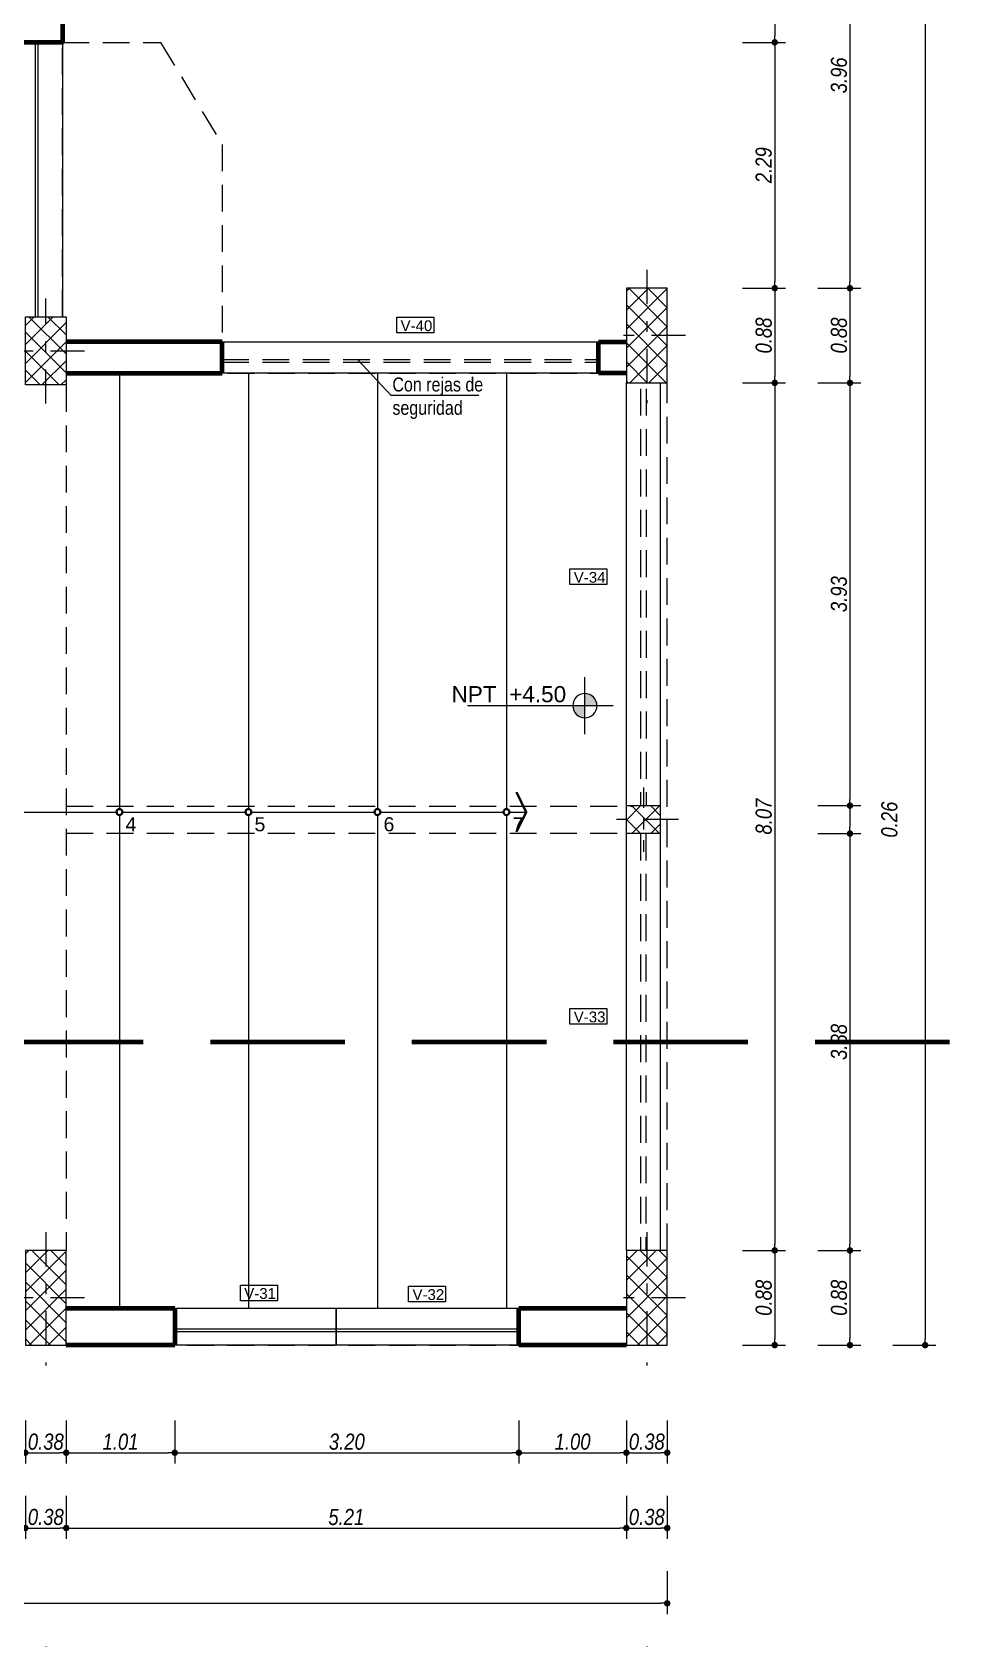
# Model space of a CAD drawing. Header units: inches. Extents: x 140 to 978, y -82 to 38.
# Drawn here: x 723.03 to 731.76, y -14.23 to 0.7 of the extents above; entities that cross this region are included whole.
import ezdxf

# ---------------------------------------------------------------- set-up
doc = ezdxf.new("R2010")
doc.units = ezdxf.units.IN
doc.header["$MEASUREMENT"] = 0
for name, pattern in [('DASHDOT2', [12.7, 6.35, -3.175, 0, -3.175]), ('DASHED', [0.75, 0.5, -0.25]), ('DASHED2', [0.375, 0.25, -0.125])]:
    doc.linetypes.add(name, pattern=pattern)
doc.layers.get('0').update_dxf_attribs({"lineweight": 0})
for name, color, linetype, lineweight in [('UNSAAC-COLUMNA', 24, 'Continuous', 0), ('UNSAAC-CORTE MURO', 42, 'Continuous', 35), ('UNSAAC-COTA', 48, 'Continuous', 0), ('UNSAAC-EJE COLUMNA', 22, 'DASHDOT2', 0), ('UNSAAC-FACHADA(2DO PLANO)', 7, 'Continuous', 30), ('UNSAAC-LINEA DE CORTE', 7, 'Continuous', 70), ('UNSAAC-LLAMADOS', 88, 'Continuous', 0), ('UNSAAC-MURETE', 146, 'Continuous', 20), ('UNSAAC-MUROS', 7, 'Continuous', 70), ('UNSAAC-PISOS', 253, 'Continuous', 0), ('UNSAAC-PROYECCIONES', 38, 'DASHED2', 0), ('UNSAAC-TEXTOS', 250, 'Continuous', 0), ('UNSAAC-TEXTURAS', 250, 'Continuous', 0), ('UNSAAC-VANOS', 24, 'Continuous', 0)]:
    doc.layers.add(name, color=color, linetype=linetype, lineweight=lineweight)
doc.styles.add('5mm', font='GOTHIC.TTF', dxfattribs={"height": 5})
doc.styles.add('narrow', font='')
doc.styles.get("Standard").update_dxf_attribs({"font": 'arial.ttf'})
doc.styles.get('narrow').set_extended_font_data('Arial Narrow', italic=True)
doc.dimstyles.new('1EN75', dxfattribs={"dimtxt": 0.15, "dimasz": 0.06, "dimexe": 0.1, "dimexo": 0.15, "dimgap": 0.025, "dimtad": 1, "dimzin": 1, "dimdsep": 46, "dimtxsty": 'narrow', "dimblk": 'DOT', "dimcen": 0.1, "dimclrd": 256, "dimclre": 256, "dimclrt": 256, "dimaunit": 1, "dimadec": 3, "dimazin": 0, "dimtfac": 1, "dimtmove": 2, "dimatfit": 3, "dimldrblk": 'ARCHTICK', "dimfxl": 0.3, "dimfxlon": 1, "dimtolj": 1, "dimtzin": 0, "dimlwd": 0, "dimlwe": 0, "dimarcsym": 0})

# ---------------------------------------------------------------- blocks, each defined once
blk = doc.blocks.new('_Dot')
at = {"color": 0, "linetype": 'ByBlock', "lineweight": -2}
blk.add_line((-0.5, 0), (-1, 0), dxfattribs=at)
at = {"color": 0, "linetype": 'ByBlock', "const_width": 0.5}
blk.add_lwpolyline([(-0.25, 0, 1), (0.25, 0, 1)], format="xyb", close=True, dxfattribs=at)
blk = doc.blocks.new('*D60')
at = {"layer": 'Defpoints', "color": 0, "transparency": 16777216}
for p in [(717.58, -11.691), (723.16, -11.691), (723.16, -14.601)]:
    blk.add_point(p, dxfattribs=at)
at = {"layer": 'UNSAAC-COTA', "lineweight": 0, "transparency": 16777216}
for p, q in [((717.58, -14.301), (717.58, -14.701)), ((723.16, -14.301), (723.16, -14.701)), ((717.64, -14.601), (723.1, -14.601))]:
    blk.add_line(p, q, dxfattribs=at)
at = {"layer": 'UNSAAC-COTA', "lineweight": 0, "transparency": 16777216, "xscale": 0.06, "yscale": 0.06, "zscale": 0.06, "rotation": 180}
blk.add_blockref('_Dot', (717.58, -14.601), dxfattribs=at)
at = {"layer": 'UNSAAC-COTA', "lineweight": 0, "transparency": 16777216, "xscale": 0.06, "yscale": 0.06, "zscale": 0.06}
blk.add_blockref('_Dot', (723.16, -14.601), dxfattribs=at)
at = {"layer": 'UNSAAC-COTA', "transparency": 16777216, "insert": (720.37, -14.499), "char_height": 0.15, "attachment_point": 5, "style": 'narrow'}
blk.add_mtext('\\A1;5.58', dxfattribs=at)
blk = doc.blocks.new('_ArchTick')
at = {"layer": 'UNSAAC-FACHADA(2DO PLANO)', "color": 0, "const_width": 0.15}
blk.add_lwpolyline([(-0.5, -0.5), (0.5, 0.5)], dxfattribs=at)
blk = doc.blocks.new('*D61')
at = {"layer": 'Defpoints', "color": 0, "transparency": 16777216}
for p in [(723.16, -11.691), (728.75, -11.691), (728.75, -14.601)]:
    blk.add_point(p, dxfattribs=at)
at = {"layer": 'UNSAAC-COTA', "lineweight": 0, "transparency": 16777216}
for p, q in [((723.16, -14.301), (723.16, -14.701)), ((728.75, -14.301), (728.75, -14.701)), ((723.22, -14.601), (728.69, -14.601))]:
    blk.add_line(p, q, dxfattribs=at)
at = {"layer": 'UNSAAC-COTA', "lineweight": 0, "transparency": 16777216, "xscale": 0.06, "yscale": 0.06, "zscale": 0.06, "rotation": 180}
blk.add_blockref('_Dot', (723.16, -14.601), dxfattribs=at)
at = {"layer": 'UNSAAC-COTA', "lineweight": 0, "transparency": 16777216, "xscale": 0.06, "yscale": 0.06, "zscale": 0.06}
blk.add_blockref('_Dot', (728.75, -14.601), dxfattribs=at)
at = {"layer": 'UNSAAC-COTA', "transparency": 16777216, "insert": (725.955, -14.499), "char_height": 0.15, "attachment_point": 5, "style": 'narrow'}
blk.add_mtext('\\A1;5.59', dxfattribs=at)
blk = doc.blocks.new('*D173')
at = {"layer": 'Defpoints', "color": 0, "transparency": 16777216}
for p in [(722.97, -11.501), (723.35, -11.501), (723.35, -12.501)]:
    blk.add_point(p, dxfattribs=at)
at = {"layer": 'UNSAAC-COTA', "lineweight": 0, "transparency": 16777216}
for p, q in [((722.97, -12.201), (722.97, -12.601)), ((723.35, -12.201), (723.35, -12.601)), ((723.03, -12.501), (723.29, -12.501))]:
    blk.add_line(p, q, dxfattribs=at)
at = {"layer": 'UNSAAC-COTA', "lineweight": 0, "transparency": 16777216, "xscale": 0.06, "yscale": 0.06, "zscale": 0.06, "rotation": 180}
blk.add_blockref('_Dot', (722.97, -12.501), dxfattribs=at)
at = {"layer": 'UNSAAC-COTA', "lineweight": 0, "transparency": 16777216, "xscale": 0.06, "yscale": 0.06, "zscale": 0.06}
blk.add_blockref('_Dot', (723.35, -12.501), dxfattribs=at)
at = {"layer": 'UNSAAC-COTA', "transparency": 16777216, "insert": (723.16, -12.399), "char_height": 0.15, "attachment_point": 5, "style": 'narrow'}
blk.add_mtext('\\A1;0.38', dxfattribs=at)
blk = doc.blocks.new('*D174')
at = {"layer": 'Defpoints', "color": 0, "transparency": 16777216}
for p in [(723.35, -11.501), (724.36, -11.501), (724.36, -12.501)]:
    blk.add_point(p, dxfattribs=at)
at = {"layer": 'UNSAAC-COTA', "lineweight": 0, "transparency": 16777216}
for p, q in [((723.35, -12.201), (723.35, -12.601)), ((724.36, -12.201), (724.36, -12.601)), ((723.41, -12.501), (724.3, -12.501))]:
    blk.add_line(p, q, dxfattribs=at)
at = {"layer": 'UNSAAC-COTA', "lineweight": 0, "transparency": 16777216, "xscale": 0.06, "yscale": 0.06, "zscale": 0.06, "rotation": 180}
blk.add_blockref('_Dot', (723.35, -12.501), dxfattribs=at)
at = {"layer": 'UNSAAC-COTA', "lineweight": 0, "transparency": 16777216, "xscale": 0.06, "yscale": 0.06, "zscale": 0.06}
blk.add_blockref('_Dot', (724.36, -12.501), dxfattribs=at)
at = {"layer": 'UNSAAC-COTA', "transparency": 16777216, "insert": (723.855, -12.399), "char_height": 0.15, "attachment_point": 5, "style": 'narrow'}
blk.add_mtext('\\A1;1.01', dxfattribs=at)
blk = doc.blocks.new('*D175')
at = {"layer": 'Defpoints', "color": 0, "transparency": 16777216}
for p in [(724.36, -11.501), (727.56, -11.501), (727.56, -12.501)]:
    blk.add_point(p, dxfattribs=at)
at = {"layer": 'UNSAAC-COTA', "lineweight": 0, "transparency": 16777216}
for p, q in [((724.36, -12.201), (724.36, -12.601)), ((727.56, -12.201), (727.56, -12.601)), ((724.42, -12.501), (727.5, -12.501))]:
    blk.add_line(p, q, dxfattribs=at)
at = {"layer": 'UNSAAC-COTA', "lineweight": 0, "transparency": 16777216, "xscale": 0.06, "yscale": 0.06, "zscale": 0.06, "rotation": 180}
blk.add_blockref('_Dot', (724.36, -12.501), dxfattribs=at)
at = {"layer": 'UNSAAC-COTA', "lineweight": 0, "transparency": 16777216, "xscale": 0.06, "yscale": 0.06, "zscale": 0.06}
blk.add_blockref('_Dot', (727.56, -12.501), dxfattribs=at)
at = {"layer": 'UNSAAC-COTA', "transparency": 16777216, "insert": (725.96, -12.399), "char_height": 0.15, "attachment_point": 5, "style": 'narrow'}
blk.add_mtext('\\A1;3.20', dxfattribs=at)
blk = doc.blocks.new('*D176')
at = {"layer": 'Defpoints', "color": 0, "transparency": 16777216}
for p in [(727.56, -11.501), (728.56, -11.501), (728.56, -12.501)]:
    blk.add_point(p, dxfattribs=at)
at = {"layer": 'UNSAAC-COTA', "lineweight": 0, "transparency": 16777216}
for p, q in [((727.56, -12.201), (727.56, -12.601)), ((728.56, -12.201), (728.56, -12.601)), ((727.62, -12.501), (728.5, -12.501))]:
    blk.add_line(p, q, dxfattribs=at)
at = {"layer": 'UNSAAC-COTA', "lineweight": 0, "transparency": 16777216, "xscale": 0.06, "yscale": 0.06, "zscale": 0.06, "rotation": 180}
blk.add_blockref('_Dot', (727.56, -12.501), dxfattribs=at)
at = {"layer": 'UNSAAC-COTA', "lineweight": 0, "transparency": 16777216, "xscale": 0.06, "yscale": 0.06, "zscale": 0.06}
blk.add_blockref('_Dot', (728.56, -12.501), dxfattribs=at)
at = {"layer": 'UNSAAC-COTA', "transparency": 16777216, "insert": (728.06, -12.399), "char_height": 0.15, "attachment_point": 5, "style": 'narrow'}
blk.add_mtext('\\A1;1.00', dxfattribs=at)
blk = doc.blocks.new('*D177')
at = {"layer": 'Defpoints', "color": 0, "transparency": 16777216}
for p in [(728.56, -11.501), (728.94, -11.501), (728.94, -12.501)]:
    blk.add_point(p, dxfattribs=at)
at = {"layer": 'UNSAAC-COTA', "lineweight": 0, "transparency": 16777216}
for p, q in [((728.56, -12.201), (728.56, -12.601)), ((728.94, -12.201), (728.94, -12.601)), ((728.62, -12.501), (728.88, -12.501))]:
    blk.add_line(p, q, dxfattribs=at)
at = {"layer": 'UNSAAC-COTA', "lineweight": 0, "transparency": 16777216, "xscale": 0.06, "yscale": 0.06, "zscale": 0.06, "rotation": 180}
blk.add_blockref('_Dot', (728.56, -12.501), dxfattribs=at)
at = {"layer": 'UNSAAC-COTA', "lineweight": 0, "transparency": 16777216, "xscale": 0.06, "yscale": 0.06, "zscale": 0.06}
blk.add_blockref('_Dot', (728.94, -12.501), dxfattribs=at)
at = {"layer": 'UNSAAC-COTA', "transparency": 16777216, "insert": (728.75, -12.399), "char_height": 0.15, "attachment_point": 5, "style": 'narrow'}
blk.add_mtext('\\A1;0.38', dxfattribs=at)
blk = doc.blocks.new('*D79')
at = {"layer": 'Defpoints', "color": 0, "transparency": 16777216}
for p in [(722.97, -11.501), (723.35, -11.501), (723.35, -13.201)]:
    blk.add_point(p, dxfattribs=at)
at = {"layer": 'UNSAAC-COTA', "lineweight": 0, "transparency": 16777216}
for p, q in [((722.97, -12.901), (722.97, -13.301)), ((723.35, -12.901), (723.35, -13.301)), ((723.03, -13.201), (723.29, -13.201))]:
    blk.add_line(p, q, dxfattribs=at)
at = {"layer": 'UNSAAC-COTA', "lineweight": 0, "transparency": 16777216, "xscale": 0.06, "yscale": 0.06, "zscale": 0.06, "rotation": 180}
blk.add_blockref('_Dot', (722.97, -13.201), dxfattribs=at)
at = {"layer": 'UNSAAC-COTA', "lineweight": 0, "transparency": 16777216, "xscale": 0.06, "yscale": 0.06, "zscale": 0.06}
blk.add_blockref('_Dot', (723.35, -13.201), dxfattribs=at)
at = {"layer": 'UNSAAC-COTA', "transparency": 16777216, "insert": (723.16, -13.099), "char_height": 0.15, "attachment_point": 5, "style": 'narrow'}
blk.add_mtext('\\A1;0.38', dxfattribs=at)
blk = doc.blocks.new('*D80')
at = {"layer": 'Defpoints', "color": 0, "transparency": 16777216}
for p in [(723.35, -11.501), (728.56, -11.501), (728.56, -13.201)]:
    blk.add_point(p, dxfattribs=at)
at = {"layer": 'UNSAAC-COTA', "lineweight": 0, "transparency": 16777216}
for p, q in [((723.35, -12.901), (723.35, -13.301)), ((728.56, -12.901), (728.56, -13.301)), ((723.41, -13.201), (728.5, -13.201))]:
    blk.add_line(p, q, dxfattribs=at)
at = {"layer": 'UNSAAC-COTA', "lineweight": 0, "transparency": 16777216, "xscale": 0.06, "yscale": 0.06, "zscale": 0.06, "rotation": 180}
blk.add_blockref('_Dot', (723.35, -13.201), dxfattribs=at)
at = {"layer": 'UNSAAC-COTA', "lineweight": 0, "transparency": 16777216, "xscale": 0.06, "yscale": 0.06, "zscale": 0.06}
blk.add_blockref('_Dot', (728.56, -13.201), dxfattribs=at)
at = {"layer": 'UNSAAC-COTA', "transparency": 16777216, "insert": (725.955, -13.099), "char_height": 0.15, "attachment_point": 5, "style": 'narrow'}
blk.add_mtext('\\A1;5.21', dxfattribs=at)
blk = doc.blocks.new('*D81')
at = {"layer": 'Defpoints', "color": 0, "transparency": 16777216}
for p in [(728.56, -11.501), (728.94, -11.501), (728.94, -13.201)]:
    blk.add_point(p, dxfattribs=at)
at = {"layer": 'UNSAAC-COTA', "lineweight": 0, "transparency": 16777216}
for p, q in [((728.56, -12.901), (728.56, -13.301)), ((728.94, -12.901), (728.94, -13.301)), ((728.62, -13.201), (728.88, -13.201))]:
    blk.add_line(p, q, dxfattribs=at)
at = {"layer": 'UNSAAC-COTA', "lineweight": 0, "transparency": 16777216, "xscale": 0.06, "yscale": 0.06, "zscale": 0.06, "rotation": 180}
blk.add_blockref('_Dot', (728.56, -13.201), dxfattribs=at)
at = {"layer": 'UNSAAC-COTA', "lineweight": 0, "transparency": 16777216, "xscale": 0.06, "yscale": 0.06, "zscale": 0.06}
blk.add_blockref('_Dot', (728.94, -13.201), dxfattribs=at)
at = {"layer": 'UNSAAC-COTA', "transparency": 16777216, "insert": (728.75, -13.099), "char_height": 0.15, "attachment_point": 5, "style": 'narrow'}
blk.add_mtext('\\A1;0.38', dxfattribs=at)
blk = doc.blocks.new('*D82')
at = {"layer": 'Defpoints', "color": 0, "transparency": 16777216}
for p in [(689.335, -1.734), (728.94, -11.501), (728.94, -13.901)]:
    blk.add_point(p, dxfattribs=at)
at = {"layer": 'UNSAAC-COTA', "lineweight": 0, "transparency": 16777216}
for p, q in [((689.335, -13.601), (689.335, -14.001)), ((728.94, -13.601), (728.94, -14.001)), ((689.395, -13.901), (728.88, -13.901))]:
    blk.add_line(p, q, dxfattribs=at)
at = {"layer": 'UNSAAC-COTA', "lineweight": 0, "transparency": 16777216, "xscale": 0.06, "yscale": 0.06, "zscale": 0.06, "rotation": 180}
blk.add_blockref('_Dot', (689.335, -13.901), dxfattribs=at)
at = {"layer": 'UNSAAC-COTA', "lineweight": 0, "transparency": 16777216, "xscale": 0.06, "yscale": 0.06, "zscale": 0.06}
blk.add_blockref('_Dot', (728.94, -13.901), dxfattribs=at)
at = {"layer": 'UNSAAC-COTA', "transparency": 16777216, "insert": (709.138, -13.799), "char_height": 0.15, "attachment_point": 5, "style": 'narrow'}
blk.add_mtext('\\A1;39.61', dxfattribs=at)
blk = doc.blocks.new('*D203')
at = {"layer": 'Defpoints', "color": 0, "transparency": 16777216}
for p in [(723.477, 2.279), (723.315, 0.609), (729.94, 0.609)]:
    blk.add_point(p, dxfattribs=at)
at = {"layer": 'UNSAAC-COTA', "lineweight": 0, "transparency": 16777216}
for p, q in [((729.64, 2.279), (730.04, 2.279)), ((729.94, 2.219), (729.94, 0.669)), ((729.64, 0.609), (730.04, 0.609))]:
    blk.add_line(p, q, dxfattribs=at)
at = {"layer": 'UNSAAC-COTA', "lineweight": 0, "transparency": 16777216, "xscale": 0.06, "yscale": 0.06, "zscale": 0.06}
for p, rotation in [((729.94, 2.279), 90), ((729.94, 0.609), 270)]:
    blk.add_blockref('_Dot', p, dxfattribs=dict(at, rotation=rotation))
at = {"layer": 'UNSAAC-COTA', "transparency": 16777216, "insert": (729.838, 1.444), "char_height": 0.15, "attachment_point": 5, "rotation": 90, "style": 'narrow'}
blk.add_mtext('\\A1;1.67', dxfattribs=at)
blk = doc.blocks.new('*D204')
at = {"layer": 'Defpoints', "color": 0, "transparency": 16777216}
for p in [(723.315, 0.609), (728.94, -1.676), (729.94, -1.676)]:
    blk.add_point(p, dxfattribs=at)
at = {"layer": 'UNSAAC-COTA', "lineweight": 0, "transparency": 16777216}
for p, q in [((729.64, 0.609), (730.04, 0.609)), ((729.94, 0.549), (729.94, -1.616)), ((729.64, -1.676), (730.04, -1.676))]:
    blk.add_line(p, q, dxfattribs=at)
at = {"layer": 'UNSAAC-COTA', "lineweight": 0, "transparency": 16777216, "xscale": 0.06, "yscale": 0.06, "zscale": 0.06}
for p, rotation in [((729.94, 0.609), 90), ((729.94, -1.676), 270)]:
    blk.add_blockref('_Dot', p, dxfattribs=dict(at, rotation=rotation))
at = {"layer": 'UNSAAC-COTA', "transparency": 16777216, "insert": (729.838, -0.533), "char_height": 0.15, "attachment_point": 5, "rotation": 90, "style": 'narrow'}
blk.add_mtext('\\A1;2.29', dxfattribs=at)
blk = doc.blocks.new('*D116')
at = {"layer": 'Defpoints', "color": 0, "transparency": 16777216}
for p in [(728.94, -1.676), (728.94, -2.556), (729.94, -2.556)]:
    blk.add_point(p, dxfattribs=at)
at = {"layer": 'UNSAAC-COTA', "lineweight": 0, "transparency": 16777216}
for p, q in [((729.64, -1.676), (730.04, -1.676)), ((729.94, -1.736), (729.94, -2.496)), ((729.64, -2.556), (730.04, -2.556))]:
    blk.add_line(p, q, dxfattribs=at)
at = {"layer": 'UNSAAC-COTA', "lineweight": 0, "transparency": 16777216, "xscale": 0.06, "yscale": 0.06, "zscale": 0.06}
for p, rotation in [((729.94, -1.676), 90), ((729.94, -2.556), 270)]:
    blk.add_blockref('_Dot', p, dxfattribs=dict(at, rotation=rotation))
at = {"layer": 'UNSAAC-COTA', "transparency": 16777216, "insert": (729.838, -2.116), "char_height": 0.15, "attachment_point": 5, "rotation": 90, "style": 'narrow'}
blk.add_mtext('\\A1;0.88', dxfattribs=at)
blk = doc.blocks.new('*D117')
at = {"layer": 'Defpoints', "color": 0, "transparency": 16777216}
for p in [(728.94, -2.556), (728.94, -10.621), (729.94, -10.621)]:
    blk.add_point(p, dxfattribs=at)
at = {"layer": 'UNSAAC-COTA', "lineweight": 0, "transparency": 16777216}
for p, q in [((729.64, -2.556), (730.04, -2.556)), ((729.94, -2.616), (729.94, -10.561)), ((729.64, -10.621), (730.04, -10.621))]:
    blk.add_line(p, q, dxfattribs=at)
at = {"layer": 'UNSAAC-COTA', "lineweight": 0, "transparency": 16777216, "xscale": 0.06, "yscale": 0.06, "zscale": 0.06}
for p, rotation in [((729.94, -2.556), 90), ((729.94, -10.621), 270)]:
    blk.add_blockref('_Dot', p, dxfattribs=dict(at, rotation=rotation))
at = {"layer": 'UNSAAC-COTA', "transparency": 16777216, "insert": (729.838, -6.588), "char_height": 0.15, "attachment_point": 5, "rotation": 90, "style": 'narrow'}
blk.add_mtext('\\A1;8.07', dxfattribs=at)
blk = doc.blocks.new('*D118')
at = {"layer": 'Defpoints', "color": 0, "transparency": 16777216}
for p in [(728.94, -10.621), (728.94, -11.501), (729.94, -11.501)]:
    blk.add_point(p, dxfattribs=at)
at = {"layer": 'UNSAAC-COTA', "lineweight": 0, "transparency": 16777216}
for p, q in [((729.64, -10.621), (730.04, -10.621)), ((729.94, -10.681), (729.94, -11.441)), ((729.64, -11.501), (730.04, -11.501))]:
    blk.add_line(p, q, dxfattribs=at)
at = {"layer": 'UNSAAC-COTA', "lineweight": 0, "transparency": 16777216, "xscale": 0.06, "yscale": 0.06, "zscale": 0.06}
for p, rotation in [((729.94, -10.621), 90), ((729.94, -11.501), 270)]:
    blk.add_blockref('_Dot', p, dxfattribs=dict(at, rotation=rotation))
at = {"layer": 'UNSAAC-COTA', "transparency": 16777216, "insert": (729.838, -11.061), "char_height": 0.15, "attachment_point": 5, "rotation": 90, "style": 'narrow'}
blk.add_mtext('\\A1;0.88', dxfattribs=at)
blk = doc.blocks.new('*D128')
at = {"layer": 'Defpoints', "color": 0, "transparency": 16777216}
for p in [(723.477, 2.279), (728.94, -1.676), (730.64, -1.676)]:
    blk.add_point(p, dxfattribs=at)
at = {"layer": 'UNSAAC-COTA', "lineweight": 0, "transparency": 16777216}
for p, q in [((730.34, 2.279), (730.74, 2.279)), ((730.64, 2.219), (730.64, -1.616)), ((730.34, -1.676), (730.74, -1.676))]:
    blk.add_line(p, q, dxfattribs=at)
at = {"layer": 'UNSAAC-COTA', "lineweight": 0, "transparency": 16777216, "xscale": 0.06, "yscale": 0.06, "zscale": 0.06}
for p, rotation in [((730.64, 2.279), 90), ((730.64, -1.676), 270)]:
    blk.add_blockref('_Dot', p, dxfattribs=dict(at, rotation=rotation))
at = {"layer": 'UNSAAC-COTA', "transparency": 16777216, "insert": (730.538, 0.302), "char_height": 0.15, "attachment_point": 5, "rotation": 90, "style": 'narrow'}
blk.add_mtext('\\A1;3.96', dxfattribs=at)
blk = doc.blocks.new('*D129')
at = {"layer": 'Defpoints', "color": 0, "transparency": 16777216}
for p in [(728.94, -1.676), (728.94, -2.556), (730.64, -2.556)]:
    blk.add_point(p, dxfattribs=at)
at = {"layer": 'UNSAAC-COTA', "lineweight": 0, "transparency": 16777216}
for p, q in [((730.34, -1.676), (730.74, -1.676)), ((730.64, -1.736), (730.64, -2.496)), ((730.34, -2.556), (730.74, -2.556))]:
    blk.add_line(p, q, dxfattribs=at)
at = {"layer": 'UNSAAC-COTA', "lineweight": 0, "transparency": 16777216, "xscale": 0.06, "yscale": 0.06, "zscale": 0.06}
for p, rotation in [((730.64, -1.676), 90), ((730.64, -2.556), 270)]:
    blk.add_blockref('_Dot', p, dxfattribs=dict(at, rotation=rotation))
at = {"layer": 'UNSAAC-COTA', "transparency": 16777216, "insert": (730.538, -2.116), "char_height": 0.15, "attachment_point": 5, "rotation": 90, "style": 'narrow'}
blk.add_mtext('\\A1;0.88', dxfattribs=at)
blk = doc.blocks.new('*D207')
at = {"layer": 'Defpoints', "color": 0, "transparency": 16777216}
for p in [(728.94, -2.556), (728.875, -6.486), (730.64, -6.486)]:
    blk.add_point(p, dxfattribs=at)
at = {"layer": 'UNSAAC-COTA', "lineweight": 0, "transparency": 16777216}
for p, q in [((730.34, -2.556), (730.74, -2.556)), ((730.64, -2.616), (730.64, -6.426)), ((730.34, -6.486), (730.74, -6.486))]:
    blk.add_line(p, q, dxfattribs=at)
at = {"layer": 'UNSAAC-COTA', "lineweight": 0, "transparency": 16777216, "xscale": 0.06, "yscale": 0.06, "zscale": 0.06}
for p, rotation in [((730.64, -2.556), 90), ((730.64, -6.486), 270)]:
    blk.add_blockref('_Dot', p, dxfattribs=dict(at, rotation=rotation))
at = {"layer": 'UNSAAC-COTA', "transparency": 16777216, "insert": (730.538, -4.521), "char_height": 0.15, "attachment_point": 5, "rotation": 90, "style": 'narrow'}
blk.add_mtext('\\A1;3.93', dxfattribs=at)
blk = doc.blocks.new('*D208')
at = {"layer": 'Defpoints', "color": 0, "transparency": 16777216}
for p in [(728.875, -6.486), (728.875, -6.746), (730.64, -6.746)]:
    blk.add_point(p, dxfattribs=at)
at = {"layer": 'UNSAAC-COTA', "lineweight": 0, "transparency": 16777216}
for p, q in [((730.34, -6.486), (730.74, -6.486)), ((730.64, -6.546), (730.64, -6.686)), ((730.34, -6.746), (730.74, -6.746))]:
    blk.add_line(p, q, dxfattribs=at)
at = {"layer": 'UNSAAC-COTA', "lineweight": 0, "transparency": 16777216, "xscale": 0.06, "yscale": 0.06, "zscale": 0.06}
for p, rotation in [((730.64, -6.486), 90), ((730.64, -6.746), 270)]:
    blk.add_blockref('_Dot', p, dxfattribs=dict(at, rotation=rotation))
at = {"layer": 'UNSAAC-COTA', "transparency": 16777216, "insert": (731.007, -6.616), "char_height": 0.15, "attachment_point": 5, "rotation": 90, "style": 'narrow'}
blk.add_mtext('\\A1;0.26', dxfattribs=at)
blk = doc.blocks.new('*D209')
at = {"layer": 'Defpoints', "color": 0, "transparency": 16777216}
for p in [(728.875, -6.746), (728.94, -10.621), (730.64, -10.621)]:
    blk.add_point(p, dxfattribs=at)
at = {"layer": 'UNSAAC-COTA', "lineweight": 0, "transparency": 16777216}
for p, q in [((730.34, -6.746), (730.74, -6.746)), ((730.64, -6.806), (730.64, -10.561)), ((730.34, -10.621), (730.74, -10.621))]:
    blk.add_line(p, q, dxfattribs=at)
at = {"layer": 'UNSAAC-COTA', "lineweight": 0, "transparency": 16777216, "xscale": 0.06, "yscale": 0.06, "zscale": 0.06}
for p, rotation in [((730.64, -6.746), 90), ((730.64, -10.621), 270)]:
    blk.add_blockref('_Dot', p, dxfattribs=dict(at, rotation=rotation))
at = {"layer": 'UNSAAC-COTA', "transparency": 16777216, "insert": (730.538, -8.683), "char_height": 0.15, "attachment_point": 5, "rotation": 90, "style": 'narrow'}
blk.add_mtext('\\A1;3.88', dxfattribs=at)
blk = doc.blocks.new('*D130')
at = {"layer": 'Defpoints', "color": 0, "transparency": 16777216}
for p in [(728.94, -10.621), (728.94, -11.501), (730.64, -11.501)]:
    blk.add_point(p, dxfattribs=at)
at = {"layer": 'UNSAAC-COTA', "lineweight": 0, "transparency": 16777216}
for p, q in [((730.34, -10.621), (730.74, -10.621)), ((730.64, -10.681), (730.64, -11.441)), ((730.34, -11.501), (730.74, -11.501))]:
    blk.add_line(p, q, dxfattribs=at)
at = {"layer": 'UNSAAC-COTA', "lineweight": 0, "transparency": 16777216, "xscale": 0.06, "yscale": 0.06, "zscale": 0.06}
for p, rotation in [((730.64, -10.621), 90), ((730.64, -11.501), 270)]:
    blk.add_blockref('_Dot', p, dxfattribs=dict(at, rotation=rotation))
at = {"layer": 'UNSAAC-COTA', "transparency": 16777216, "insert": (730.538, -11.061), "char_height": 0.15, "attachment_point": 5, "rotation": 90, "style": 'narrow'}
blk.add_mtext('\\A1;0.88', dxfattribs=at)
blk = doc.blocks.new('*D131')
at = {"layer": 'Defpoints', "color": 0, "transparency": 16777216}
for p in [(728.94, 22.469), (728.94, -11.501), (731.339, -11.501)]:
    blk.add_point(p, dxfattribs=at)
at = {"layer": 'UNSAAC-COTA', "lineweight": 0, "transparency": 16777216}
for p, q in [((731.039, 22.469), (731.439, 22.469)), ((731.339, 22.409), (731.339, -11.441)), ((731.039, -11.501), (731.439, -11.501))]:
    blk.add_line(p, q, dxfattribs=at)
at = {"layer": 'UNSAAC-COTA', "lineweight": 0, "transparency": 16777216, "xscale": 0.06, "yscale": 0.06, "zscale": 0.06}
for p, rotation in [((731.339, 22.469), 90), ((731.339, -11.501), 270)]:
    blk.add_blockref('_Dot', p, dxfattribs=dict(at, rotation=rotation))
at = {"layer": 'UNSAAC-COTA', "transparency": 16777216, "insert": (731.238, 5.484), "char_height": 0.15, "attachment_point": 5, "rotation": 90, "style": 'narrow'}
blk.add_mtext('\\A1;33.97', dxfattribs=at)
blk = doc.blocks.new('*D136')
at = {"layer": 'Defpoints', "color": 0, "transparency": 16777216}
for p in [(723.649, 2.469), (729.11, -2.116), (732.199, -2.116)]:
    blk.add_point(p, dxfattribs=at)
at = {"layer": 'UNSAAC-COTA', "lineweight": 0, "transparency": 16777216}
for p, q in [((731.899, 2.469), (732.299, 2.469)), ((732.199, 2.409), (732.199, -2.056)), ((731.899, -2.116), (732.299, -2.116))]:
    blk.add_line(p, q, dxfattribs=at)
at = {"layer": 'UNSAAC-COTA', "lineweight": 0, "transparency": 16777216, "xscale": 0.06, "yscale": 0.06, "zscale": 0.06}
for p, rotation in [((732.199, 2.469), 90), ((732.199, -2.116), 270)]:
    blk.add_blockref('_Dot', p, dxfattribs=dict(at, rotation=rotation))
at = {"layer": 'UNSAAC-COTA', "transparency": 16777216, "insert": (732.098, 0.177), "char_height": 0.15, "attachment_point": 5, "rotation": 90, "style": 'narrow'}
blk.add_mtext('\\A1;4.59', dxfattribs=at)
blk = doc.blocks.new('*D137')
at = {"layer": 'Defpoints', "color": 0, "transparency": 16777216}
for p in [(729.11, -2.116), (729.045, -6.616), (732.199, -6.616)]:
    blk.add_point(p, dxfattribs=at)
at = {"layer": 'UNSAAC-COTA', "lineweight": 0, "transparency": 16777216}
for p, q in [((731.899, -2.116), (732.299, -2.116)), ((732.199, -2.176), (732.199, -6.556)), ((731.899, -6.616), (732.299, -6.616))]:
    blk.add_line(p, q, dxfattribs=at)
at = {"layer": 'UNSAAC-COTA', "lineweight": 0, "transparency": 16777216, "xscale": 0.06, "yscale": 0.06, "zscale": 0.06}
for p, rotation in [((732.199, -2.116), 90), ((732.199, -6.616), 270)]:
    blk.add_blockref('_Dot', p, dxfattribs=dict(at, rotation=rotation))
at = {"layer": 'UNSAAC-COTA', "transparency": 16777216, "insert": (732.098, -4.366), "char_height": 0.15, "attachment_point": 5, "rotation": 90, "style": 'narrow'}
blk.add_mtext('\\A1;4.50', dxfattribs=at)
blk = doc.blocks.new('*D138')
at = {"layer": 'Defpoints', "color": 0, "transparency": 16777216}
for p in [(729.045, -6.616), (729.11, -11.061), (732.199, -11.061)]:
    blk.add_point(p, dxfattribs=at)
at = {"layer": 'UNSAAC-COTA', "lineweight": 0, "transparency": 16777216}
for p, q in [((731.899, -6.616), (732.299, -6.616)), ((732.199, -6.676), (732.199, -11.001)), ((731.899, -11.061), (732.299, -11.061))]:
    blk.add_line(p, q, dxfattribs=at)
at = {"layer": 'UNSAAC-COTA', "lineweight": 0, "transparency": 16777216, "xscale": 0.06, "yscale": 0.06, "zscale": 0.06}
for p, rotation in [((732.199, -6.616), 90), ((732.199, -11.061), 270)]:
    blk.add_blockref('_Dot', p, dxfattribs=dict(at, rotation=rotation))
at = {"layer": 'UNSAAC-COTA', "transparency": 16777216, "insert": (732.098, -8.838), "char_height": 0.15, "attachment_point": 5, "rotation": 90, "style": 'narrow'}
blk.add_mtext('\\A1;4.45', dxfattribs=at)
blk = doc.blocks.new('c')
at = {"layer": 'UNSAAC-TEXTURAS'}
h = blk.add_hatch(dxfattribs=at)
h.set_pattern_fill('ANSI37', color=256)
h.set_pattern_definition([(45, (-855.58834, -178.38853), (-0.088388348, 0.088388348), []), (135, (-855.58834, -178.38853), (-0.088388348, -0.088388348), [])])
h.paths.add_polyline_path([(0.19, 0.635), (0, 0.635), (0, 0.316), (0.19, 0.316)])
h.paths.add_polyline_path([(0.19, 0.316), (0.38, 0.316), (0.38, 0.635), (0.19, 0.635)])
h.paths.add_polyline_path([(0.19, 0), (0.38, 0), (0.38, 0.316), (0.19, 0.316)])
h.paths.add_polyline_path([(0.19, 0.316), (0, 0.316), (0, 0), (0.19, 0)])
at = {"layer": 'UNSAAC-COLUMNA'}
blk.add_lwpolyline([(0, 0), (0, 0.635), (0.38, 0.635), (0.38, 0)], dxfattribs=at)
blk.add_lwpolyline([(0, 0.635), (0.38, 0.635), (0.38, 0), (0, 0)], close=True, dxfattribs=at)
at = {"layer": 'UNSAAC-EJE COLUMNA', "ltscale": 0.05}
for p, q in [((0.19, -0.172), (0.19, 0.805)), ((0.55, 0.316), (-0.17, 0.316))]:
    blk.add_line(p, q, dxfattribs=at)
blk = doc.blocks.new('cs1')
at = {"layer": 'UNSAAC-TEXTURAS'}
h = blk.add_hatch(dxfattribs=at)
h.set_pattern_fill('ANSI37', color=256)
h.paths.add_polyline_path([(850.008, 169.826), (850.198, 169.826), (850.198, 170.266), (850.008, 170.266)])
h.paths.add_polyline_path([(850.198, 169.826), (850.388, 169.826), (850.388, 170.266), (850.198, 170.266)])
h.paths.add_polyline_path([(850.388, 169.826), (850.198, 169.826), (850.198, 169.386), (850.388, 169.386)])
h.paths.add_polyline_path([(850.198, 169.826), (850.008, 169.826), (850.008, 169.386), (850.198, 169.386)])
at = {"layer": 'UNSAAC-COLUMNA'}
blk.add_lwpolyline([(850.388, 169.386), (850.388, 170.266), (850.008, 170.266), (850.008, 169.386)], close=True, dxfattribs=at)
at = {"layer": 'UNSAAC-EJE COLUMNA', "ltscale": 0.05}
for p, q in [((850.198, 170.436), (850.198, 169.196)), ((850.558, 169.826), (849.828, 169.826))]:
    blk.add_line(p, q, dxfattribs=at)
blk = doc.blocks.new('A$C71314F6E')
at = {"layer": 'UNSAAC-TEXTURAS'}
h = blk.add_hatch(dxfattribs=at)
h.set_pattern_fill('ANSI37', color=256)
h.set_pattern_definition([(45, (-843.95495, -188.25597), (-0.088388348, 0.088388348), []), (135, (-843.95495, -188.25597), (-0.088388348, -0.088388348), [])])
h.paths.add_polyline_path([(39.806, -13.985), (39.806, -13.855), (39.648, -13.855), (39.648, -13.985)])
h.paths.add_polyline_path([(39.963, -13.985), (39.963, -13.855), (39.806, -13.855), (39.806, -13.985)])
h.paths.add_polyline_path([(39.806, -13.985), (39.806, -14.115), (39.963, -14.115), (39.963, -13.985)])
h.paths.add_polyline_path([(39.648, -14.115), (39.806, -14.115), (39.806, -13.985), (39.648, -13.985)])
at = {"layer": 'UNSAAC-COLUMNA'}
blk.add_lwpolyline([(39.963, -14.115), (39.648, -14.115), (39.648, -13.855), (39.963, -13.855)], close=True, dxfattribs=at)
blk.add_lwpolyline([(39.963, -14.115), (39.648, -14.115), (39.648, -13.855), (39.963, -13.855)], close=True, dxfattribs=at)
at = {"layer": 'UNSAAC-EJE COLUMNA', "ltscale": 0.03}
blk.add_line((39.806, -13.685), (39.806, -14.285), dxfattribs=at)
at = {"layer": 'UNSAAC-EJE COLUMNA', "ltscale": 0.05}
blk.add_line((40.133, -13.985), (39.478, -13.985), dxfattribs=at)
at = {"layer": 'UNSAAC-TEXTURAS'}
for name, p in [('cs1', (-810.36, -179.311)), ('c', (34.058, -9.945)), ('cs1', (-815.95, -188.256)), ('cs1', (-810.36, -188.256))]:
    blk.add_blockref(name, p, dxfattribs=at)
blk = doc.blocks.new('ETRUCTURA INFORMATIVA')
at = {"layer": 'UNSAAC-PROYECCIONES'}
for p, q in [((1182.315, -1.941), (1182.315, 2.279)), ((1182.35, -2.176), (1187.56, -2.176)), ((1182.35, -2.465), (1187.56, -2.465)), ((1182.35, -2.576), (1182.35, -10.621)), ((1187.56, -10.621), (1187.56, -2.556)), ((1187.94, -10.621), (1187.94, -2.556)), ((1182.35, -6.491), (1187.625, -6.491)), ((1182.35, -6.741), (1187.625, -6.741)), ((1182.35, -11.156), (1187.56, -11.156)), ((1182.35, -11.501), (1187.56, -11.501))]:
    blk.add_line(p, q, dxfattribs=at)
at = {"layer": 'UNSAAC-COLUMNA'}
blk.add_blockref('A$C71314F6E', (1147.912, 7.369), dxfattribs=at)
blk = doc.blocks.new('npt')
at = {"layer": 'UNSAAC-TEXTOS'}
h = blk.add_hatch(color=0, dxfattribs=at)
h.dxf.hatch_style = 1
h.paths.add_polyline_path([(0.0522, 0), (0, 0), (0, -0.0522, 0.414214)])
h.paths.add_polyline_path([(0, 0.0522, 0.414214), (-0.0522, 0), (0, 0)])
at = {"layer": 'UNSAAC-TEXTOS', "color": 0}
for p, q in [((0, -0.1228), (0, 0.1228)), ((-0.1228, 0), (0.507, 0))]:
    blk.add_line(p, q, dxfattribs=at)
blk.add_circle((0, 0), 0.0522, dxfattribs=at)

msp = doc.modelspace()

# ---------------------------------------------------------------- linework, layer by layer
at = {"layer": 'UNSAAC-CORTE MURO'}
msp.add_lwpolyline([(727.539, -6.36), (727.629, -6.546), (727.539, -6.731)], dxfattribs=at)
for centre in [(723.845, -6.546), (725.045, -6.546), (726.245, -6.546), (727.445, -6.546)]:
    msp.add_circle(centre, 0.0278, dxfattribs=at)
at = {"layer": 'UNSAAC-LINEA DE CORTE', "linetype": 'DASHED', "ltscale": 2.5}
msp.add_line((679.691, -8.683), (739.094, -8.683), dxfattribs=at)
at = {"layer": 'UNSAAC-LLAMADOS', "ltscale": 2.5}
msp.add_lwpolyline([(727.189, -2.675), (726.371, -2.675), (726.059, -2.34)], dxfattribs=at)
at = {"layer": 'UNSAAC-MURETE'}
for p, q in [((723.315, 0.609), (723.315, -1.941)), ((728.56, -6.486), (728.56, -2.556)), ((728.875, -2.556), (728.875, -6.486)), ((728.56, -10.621), (728.56, -6.746)), ((728.875, -6.746), (728.875, -10.621))]:
    msp.add_line(p, q, dxfattribs=at)
for points in [[(724.8, -2.176), (728.3, -2.176), (728.3, -2.465), (724.8, -2.465)], [(724.36, -11.156), (725.86, -11.156), (725.86, -11.501), (724.36, -11.501)], [(725.86, -11.156), (727.56, -11.156), (727.56, -11.501), (725.86, -11.501)]]:
    msp.add_lwpolyline(points, close=True, dxfattribs=at)
at = {"layer": 'UNSAAC-MUROS'}
for p, q in [((724.8, -2.176), (723.35, -2.176)), ((724.8, -2.465), (724.8, -2.176)), ((728.3, -2.176), (728.56, -2.176)), ((728.3, -2.465), (728.3, -2.176)), ((723.35, -2.465), (724.8, -2.465)), ((728.56, -2.465), (728.3, -2.465)), ((723.35, -11.156), (724.36, -11.156)), ((724.36, -11.156), (724.36, -11.501)), ((727.56, -11.156), (728.56, -11.156)), ((727.56, -11.501), (727.56, -11.156)), ((724.36, -11.501), (723.35, -11.501)), ((728.56, -11.501), (727.56, -11.501))]:
    msp.add_line(p, q, dxfattribs=at)
msp.add_lwpolyline([(723.315, 2.279), (723.315, 0.609), (723.315, 0.609), (717.391, 0.609), (717.391, 0.769), (722.175, 0.769)], dxfattribs=at)
at = {"layer": 'UNSAAC-PISOS'}
for p, q in [((723.845, -2.471), (723.845, -6.518)), ((725.045, -2.465), (725.045, -6.518)), ((726.245, -2.465), (726.245, -6.518)), ((727.445, -2.465), (727.445, -6.518)), ((723.845, -6.574), (723.845, -11.156)), ((725.045, -6.574), (725.045, -11.156)), ((726.245, -6.574), (726.245, -11.156)), ((727.445, -6.574), (727.445, -11.156))]:
    msp.add_line(p, q, dxfattribs=at)
at = {"layer": 'UNSAAC-PROYECCIONES'}
msp.add_lwpolyline([(723.315, 0.609), (724.227, 0.609), (724.8, -0.339), (724.8, -2.176)], dxfattribs=at)
at = {"layer": 'UNSAAC-TEXTOS'}
for points in [[(726.424, -1.946), (726.768, -1.946), (726.768, -2.092), (726.424, -2.092)], [(728.035, -4.285), (728.379, -4.285), (728.379, -4.431), (728.035, -4.431)], [(728.035, -8.371), (728.379, -8.371), (728.379, -8.517), (728.035, -8.517)], [(724.97, -10.942), (725.314, -10.942), (725.314, -11.088), (724.97, -11.088)], [(726.535, -10.952), (726.878, -10.952), (726.878, -11.098), (726.535, -11.098)]]:
    msp.add_lwpolyline(points, close=True, dxfattribs=at)
at = {"layer": 'UNSAAC-VANOS', "ltscale": 0.01}
for p, q in [((723.065, -1.941), (723.065, 0.609)), ((723.09, -1.941), (723.09, 0.609)), ((724.36, -11.349), (725.86, -11.349)), ((725.86, -11.349), (727.56, -11.349)), ((724.36, -11.374), (725.86, -11.374)), ((725.86, -11.374), (727.56, -11.374))]:
    msp.add_line(p, q, dxfattribs=at)
at = {"layer": 'UNSAAC-VANOS', "linetype": 'DASHED2'}
for p, q in [((724.8, -2.34), (728.3, -2.34)), ((724.8, -2.365), (728.3, -2.365)), ((728.693, -2.611), (728.693, -6.486)), ((728.743, -2.611), (728.743, -6.486)), ((728.693, -6.746), (728.693, -10.621)), ((728.74, -6.746), (728.74, -10.621))]:
    msp.add_line(p, q, dxfattribs=at)
at = {"layer": 'UNSAAC-VANOS'}
for points in [[(722.673, -6.546), (723.818, -6.546)], [(723.873, -6.546), (725.018, -6.546)], [(725.073, -6.546), (726.218, -6.546)], [(726.273, -6.546), (727.418, -6.546)], [(727.473, -6.546), (727.629, -6.546)]]:
    msp.add_lwpolyline(points, dxfattribs=at)

# ---------------------------------------------------------------- block references
at = {"layer": 'UNSAAC-PROYECCIONES'}
msp.add_blockref('ETRUCTURA INFORMATIVA', (-459, 0), dxfattribs=at)
at = {"layer": 'UNSAAC-TEXTOS', "xscale": -2.154779168756153, "yscale": 2.154779168756153, "zscale": 2.154779168756153}
msp.add_blockref('npt', (728.174, -5.557), dxfattribs=at)

# ---------------------------------------------------------------- texts
at = {"layer": 'UNSAAC-LLAMADOS', "insert": (726.384, -2.506), "char_height": 0.13, "width": 1.15269, "attachment_point": 1, "style": 'narrow'}
msp.add_mtext('{\\fArial Narrow|b0|i0|c0|p34;Con rejas de seguridad}', dxfattribs=at)
at = {"layer": 'UNSAAC-TEXTOS', "char_height": 0.1, "attachment_point": 1}
for s, insert in [('{\\f@Arial Unicode MS|b0|i0|c0|p34;V-}40', (726.46, -1.975)), ('{\\f@Arial Unicode MS|b0|i0|c0|p34;V-}34', (728.071, -4.314)), ('{\\f@Arial Unicode MS|b0|i0|c0|p34;V-}33', (728.071, -8.4)), ('{\\f@Arial Unicode MS|b0|i0|c0|p34;V-}31', (725.006, -10.971)), ('{\\f@Arial Unicode MS|b0|i0|c0|p34;V-}32', (726.571, -10.981))]:
    msp.add_mtext_dynamic_manual_height_columns(s, width=0.2, gutter_width=1, heights=[0], dxfattribs=dict(at, insert=insert))
at = {"layer": 'UNSAAC-TEXTOS', "insert": (728, -5.375), "char_height": 0.15, "width": 1.06387, "attachment_point": 3, "style": '5mm'}
msp.add_mtext('{\\fArial|b0|i0|c0|p34;NPT  +4.50}', dxfattribs=at)
at = {"layer": 'UNSAAC-TEXTOS', "char_height": 0.13, "width": 0.04244, "attachment_point": 5}
for s, insert in [('4', (723.952, -6.66)), ('5', (725.152, -6.66)), ('6', (726.352, -6.66)), ('7', (727.552, -6.66))]:
    msp.add_mtext(s, dxfattribs=dict(at, insert=insert))

# ---------------------------------------------------------------- dimensions: what is measured, and where the dimension line sits
at = {"layer": 'UNSAAC-COTA'}
for base, p1, p2, picture, middle in [((731.339, -11.501), (728.94, 22.469), (728.94, -11.501), '*D131', (731.238, 5.484)), ((732.199256825, -2.115829492), (723.64909224, 2.469170508), (729.110354382, -2.115829492), '*D136', (732.097670877, 0.176670508)), ((729.94, 0.609), (723.477, 2.279), (723.315, 0.609), '*D203', (729.838, 1.444)), ((730.639994095, -1.675829492), (723.47659224, 2.279170508), (728.940354382, -1.675829492), '*D128', (730.538408147, 0.301670508)), ((729.940009825, -1.675829492), (723.315317957, 0.609170508), (728.940354382, -1.675829492), '*D204', (729.838423877, -0.533329492)), ((729.94, -2.556), (728.94, -1.676), (728.94, -2.556), '*D116', (729.838, -2.116)), ((730.64, -2.556), (728.94, -1.676), (728.94, -2.556), '*D129', (730.538, -2.116)), ((732.199, -6.616), (729.11, -2.116), (729.045, -6.616), '*D137', (732.098, -4.366)), ((730.64, -6.486), (728.94, -2.556), (728.875, -6.486), '*D207', (730.538, -4.521)), ((729.940009825, -10.620829492), (728.940354382, -2.555829492), (728.940354382, -10.620829492), '*D117', (729.838423877, -6.588329492)), ((730.64, -6.746), (728.875, -6.486), (728.875, -6.746), '*D208', (731.007, -6.616)), ((730.639994095, -10.620829492), (728.875354382, -6.745829492), (728.940354382, -10.620829492), '*D209', (730.538408147, -8.683329492)), ((732.199256825, -11.060829492), (729.045354382, -6.615829492), (729.110354382, -11.060829492), '*D138', (732.097977834, -8.838329492)), ((729.94, -11.501), (728.94, -10.621), (728.94, -11.501), '*D118', (729.838, -11.061)), ((730.64, -11.501), (728.94, -10.621), (728.94, -11.501), '*D130', (730.538, -11.061))]:
    dim = msp.add_linear_dim(base=base, p1=p1, p2=p2, angle=90, dimstyle='1EN75', dxfattribs=at)
    dim.commit()
    dim.dimension.update_dxf_attribs({"geometry": picture, "text_midpoint": middle})
for base, p1, p2, picture, middle in [((728.9404, -13.9008), (689.3353, -1.7345), (728.9404, -11.5008), '*D82', (709.1378, -13.7992)), ((723.35, -12.501), (722.97, -11.501), (723.35, -11.501), '*D173', (723.16, -12.399)), ((723.35, -13.201), (722.97, -11.501), (723.35, -11.501), '*D79', (723.16, -13.099)), ((724.36, -12.501), (723.35, -11.501), (724.36, -11.501), '*D174', (723.855, -12.399)), ((728.56, -13.201), (723.35, -11.501), (728.56, -11.501), '*D80', (725.955, -13.099)), ((727.56, -12.501), (724.36, -11.501), (727.56, -11.501), '*D175', (725.96, -12.399)), ((728.56, -12.501), (727.56, -11.501), (728.56, -11.501), '*D176', (728.06, -12.399)), ((728.94, -12.501), (728.56, -11.501), (728.94, -11.501), '*D177', (728.75, -12.399)), ((728.94, -13.201), (728.56, -11.501), (728.94, -11.501), '*D81', (728.75, -13.099)), ((723.16, -14.601), (717.58, -11.691), (723.16, -11.691), '*D60', (720.37, -14.499)), ((728.75, -14.601), (723.16, -11.691), (728.75, -11.691), '*D61', (725.955, -14.499))]:
    dim = msp.add_linear_dim(base=base, p1=p1, p2=p2, dimstyle='1EN75', dxfattribs=at)
    dim.commit()
    dim.dimension.update_dxf_attribs({"geometry": picture, "text_midpoint": middle})

doc.saveas('drawing.dxf')
